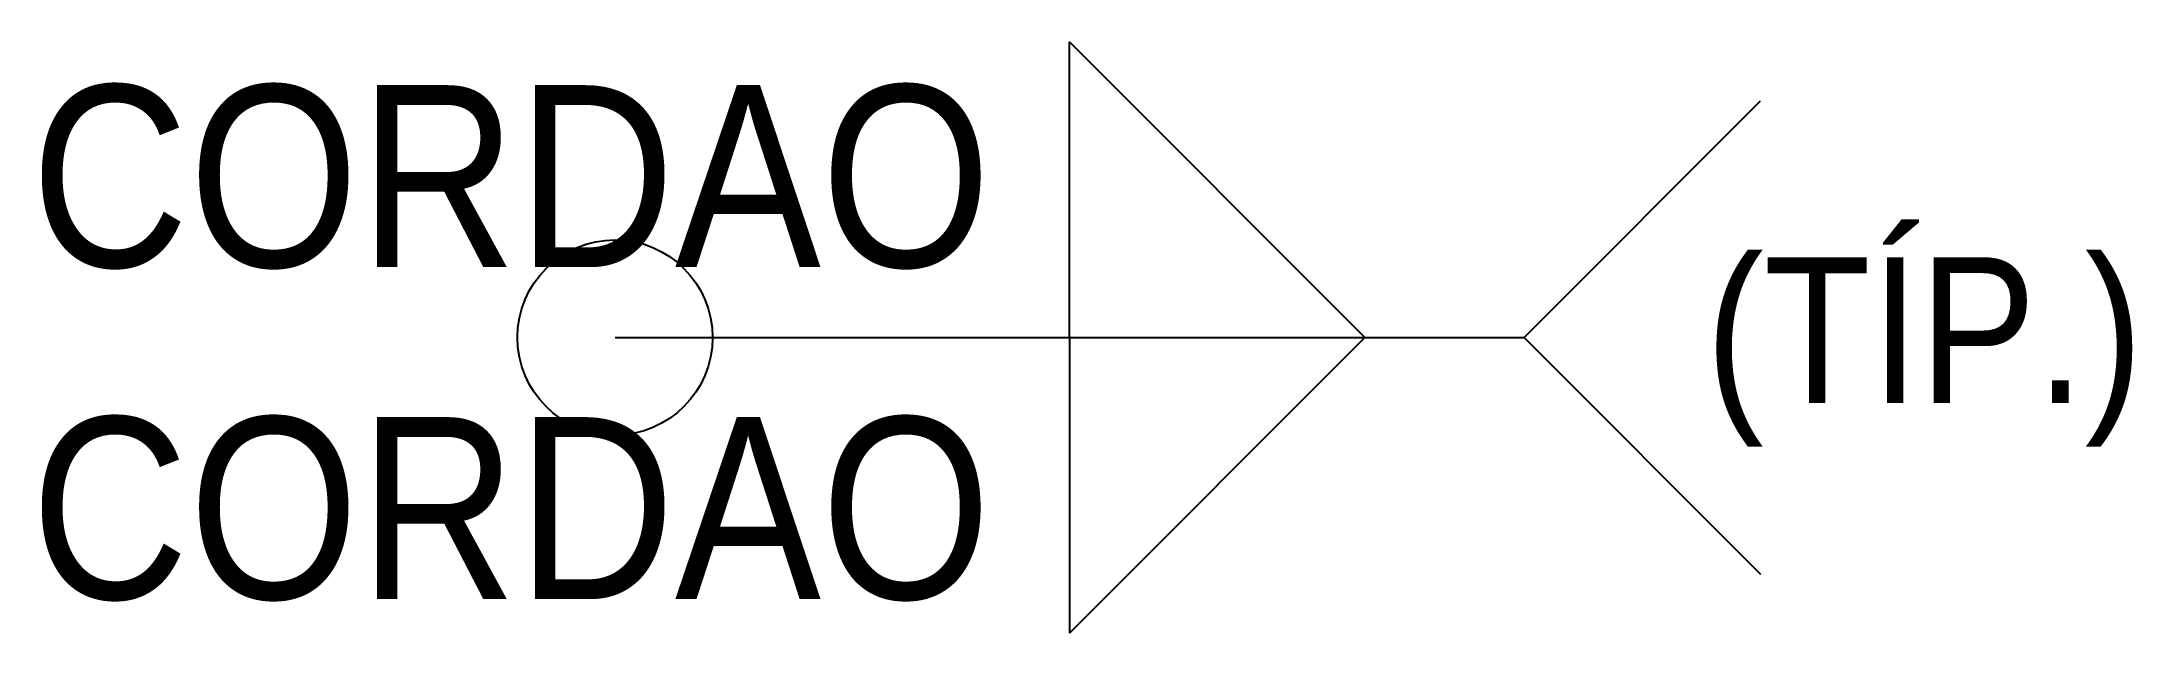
# Model space of a CAD drawing. Extents: x -6.3 to 16.7, y -3.2 to 3.2.
import ezdxf
from ezdxf.enums import TextEntityAlignment as Align

# ---------------------------------------------------------------- set-up
doc = ezdxf.new("R2010")
doc.units = 0
doc.header["$LTSCALE"] = 7
doc.header["$MEASUREMENT"] = 0
for name, color, linetype in [('COTAS', 11, 'CONTINUOUS'), ('EME-SOLDAS', 11, 'CONTINUOUS'), ('SOLDAS', 11, 'CONTINUOUS')]:
    doc.layers.add(name, color=color, linetype=linetype)
doc.styles.add('REGUA', font='IC-Romans.shx', dxfattribs={"width": 0.9})

msp = doc.modelspace()

# ---------------------------------------------------------------- linework, layer by layer
at = {"layer": 'EME-SOLDAS', "color": 1, "linetype": 'Continuous'}
for p, q in [((5, 0), (5, 3.25)), ((8.25, 0), (5, 3.25)), ((0, 0), (10, 0)), ((5, 0), (5, -3.25)), ((8.25, 0), (5, -3.25))]:
    msp.add_line(p, q, dxfattribs=at)
at = {"layer": 'EME-SOLDAS', "color": 1}
msp.add_circle((0, 0), 1.073, dxfattribs=at)
at = {"layer": 'SOLDAS', "color": 1, "linetype": 'Continuous'}
for q in [(12.6, 2.6), (12.6, 2.6), (12.6, -2.6)]:
    msp.add_line((10, 0), q, dxfattribs=at)

# ---------------------------------------------------------------- texts
at = {"layer": 'COTAS', "color": 2, "insert": (16.81, -1.2), "char_height": 1.6, "attachment_point": 9, "style": 'REGUA'}
msp.add_mtext('(TÍP.)', dxfattribs=at)
msp.add_mtext('(TÍP.)', dxfattribs=at)
at = {"layer": 'EME-SOLDAS', "color": 2, "style": 'REGUA', "width": 0.9}
for p in [(4.137, 0.174), (4.137, -3.475)]:
    msp.add_attdef('CORDAO', text='CORDAO', height=2, dxfattribs=at).set_placement(p, align=Align.BOTTOM_RIGHT)

doc.saveas('drawing.dxf')
